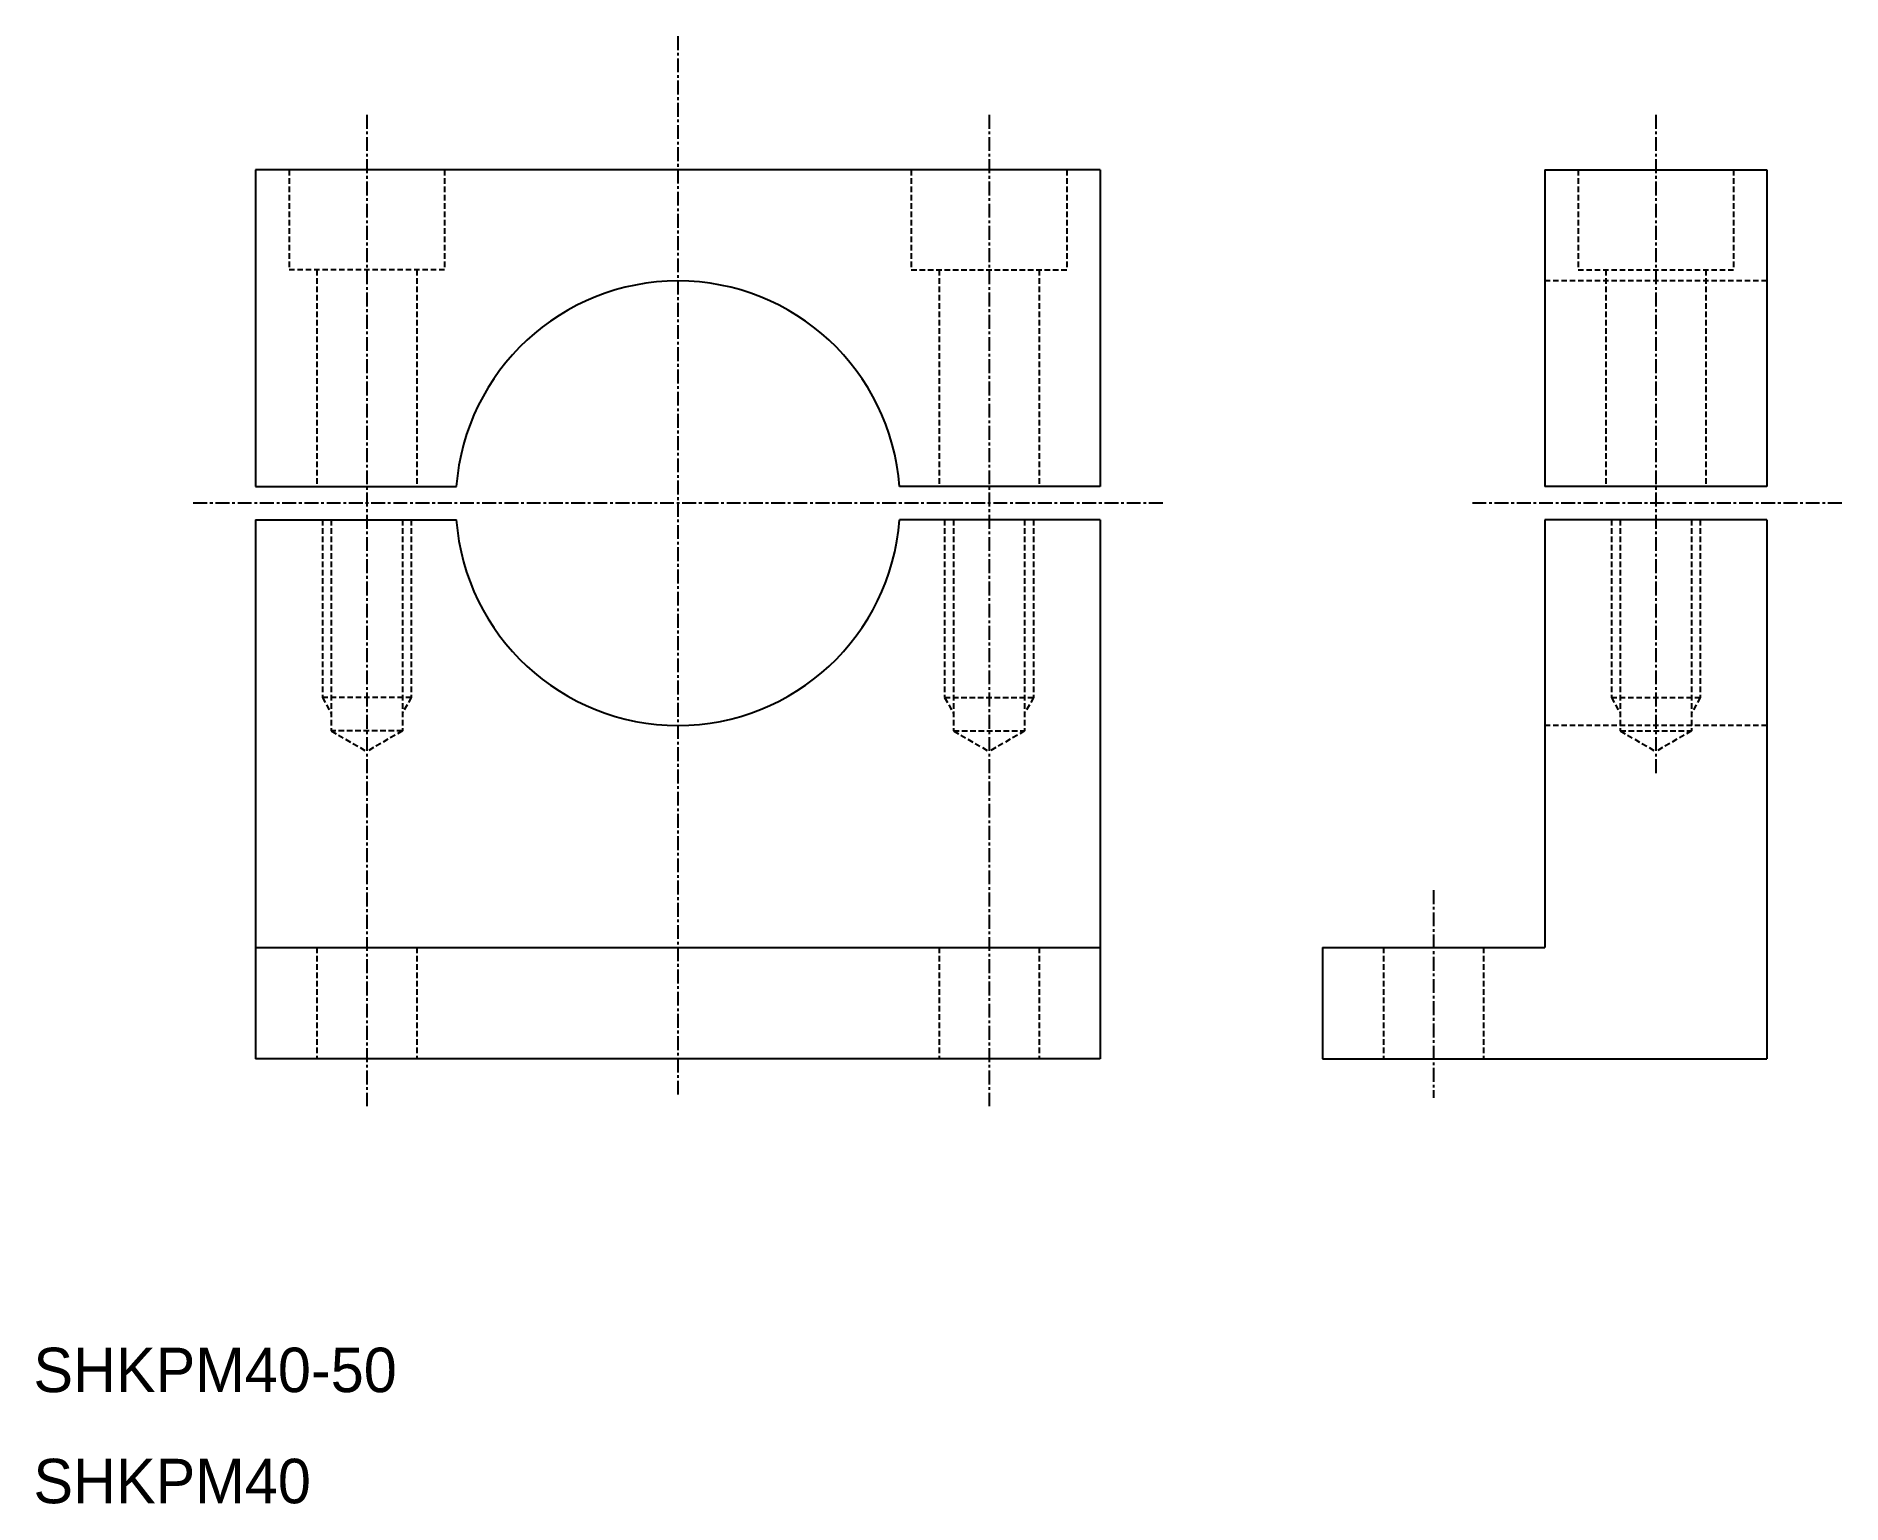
# Model space of a CAD drawing. Extents: x 10 to 173, y 10 to 142.
import ezdxf

# ---------------------------------------------------------------- set-up
doc = ezdxf.new("R2010")
doc.units = 0
doc.linetypes.add('CENTER', pattern=[2, 1.25, -0.25, 0.25, -0.25])
doc.linetypes.add('DASHED', pattern=[0.75, 0.5, -0.25])
doc.layers.get('0').update_dxf_attribs({"linetype": 'CONTINUOUS'})
doc.layers.add('CENTER', color=1, linetype='CENTER')

msp = doc.modelspace()

# ---------------------------------------------------------------- linework, layer by layer
at = {"color": 7, "linetype": 'CONTINUOUS'}
for p, q in [((30, 130), (30, 101.5)), ((106, 130), (30, 130)), ((106, 130), (106, 101.5)), ((146, 130), (146, 101.5)), ((146, 130), (166, 130)), ((166, 130), (166, 101.5)), ((30, 101.5), (48.06, 101.5)), ((106, 101.5), (87.94, 101.5)), ((166, 101.5), (146, 101.5)), ((30, 98.5), (30, 50)), ((30, 98.5), (48.06, 98.5)), ((106, 98.5), (87.94, 98.5)), ((106, 98.5), (106, 50)), ((146, 98.5), (146, 60)), ((166, 98.5), (146, 98.5)), ((166, 98.5), (166, 50)), ((30, 60), (106, 60)), ((126, 60), (146, 60)), ((126, 60), (126, 50)), ((106, 50), (30, 50)), ((68, 50), (68, 50)), ((87, 50), (87, 50)), ((126, 50), (166, 50))]:
    msp.add_line(p, q, dxfattribs=at)
at = {"color": 3, "linetype": 'DASHED'}
for p, q in [((33, 130), (33, 121)), ((47, 130), (47, 121)), ((89, 130), (89, 121)), ((103, 130), (103, 121)), ((149, 130), (149, 121)), ((163, 130), (163, 121)), ((47, 121), (33, 121)), ((35.5, 121), (35.5, 101.5)), ((44.5, 121), (44.5, 101.5)), ((89, 121), (103, 121)), ((91.5, 121), (91.5, 101.5)), ((100.5, 121), (100.5, 101.5)), ((149, 121), (163, 121)), ((151.5, 121), (151.5, 101.5)), ((160.5, 121), (160.5, 101.5)), ((166, 120), (146, 120)), ((36, 98.5), (36, 82.5)), ((36.8, 98.5), (36.8, 79.5)), ((43.2, 98.5), (43.2, 79.5)), ((44, 98.5), (44, 82.5)), ((92, 98.5), (92, 82.5)), ((92.8, 98.5), (92.8, 79.5)), ((99.2, 98.5), (99.2, 79.5)), ((100, 98.5), (100, 82.5)), ((152, 98.5), (152, 82.5)), ((152.8, 98.5), (152.8, 79.5)), ((159.2, 98.5), (159.2, 79.5)), ((160, 98.5), (160, 82.5)), ((44, 82.5), (36, 82.5)), ((36, 82.5), (36.8, 81.11)), ((44, 82.5), (43.2, 81.11)), ((92, 82.5), (100, 82.5)), ((92, 82.5), (92.8, 81.11)), ((100, 82.5), (99.2, 81.11)), ((152, 82.5), (160, 82.5)), ((152, 82.5), (152.8, 81.11)), ((160, 82.5), (159.2, 81.11)), ((166, 80), (146, 80)), ((36.8, 79.5), (40, 77.65)), ((43.2, 79.5), (36.8, 79.5)), ((43.2, 79.5), (40, 77.65)), ((92.8, 79.5), (99.2, 79.5)), ((92.8, 79.5), (96, 77.65)), ((99.2, 79.5), (96, 77.65)), ((152.8, 79.5), (159.2, 79.5)), ((152.8, 79.5), (156, 77.65)), ((159.2, 79.5), (156, 77.65)), ((35.5, 60), (35.5, 50)), ((44.5, 60), (44.5, 50)), ((91.5, 60), (91.5, 50)), ((100.5, 60), (100.5, 50)), ((131.5, 60), (131.5, 50)), ((140.5, 60), (140.5, 50))]:
    msp.add_line(p, q, dxfattribs=at)
at = {"color": 7, "linetype": 'CONTINUOUS'}
for start, end in [(4.3012, 175.6988), (184.3012, 355.6988)]:
    msp.add_arc((68, 100), 20, start, end, dxfattribs=at)
at = {"layer": 'CENTER', "color": 1, "linetype": 'CENTER'}
for p, q in [((68, 142.03), (68, 46.69)), ((40, 134.95), (40, 45.73)), ((96, 134.95), (96, 45.73)), ((156, 134.95), (156, 75.5)), ((111.64, 100), (24.36, 100)), ((172.74, 100), (139.26, 100)), ((136, 65.17), (136, 46.49))]:
    msp.add_line(p, q, dxfattribs=at)

# ---------------------------------------------------------------- texts
at = {"color": 7, "linetype": 'CONTINUOUS'}
for s, p in [('SHKPM40-50', (10, 20)), ('SHKPM40', (10, 10))]:
    msp.add_text(s, height=4, dxfattribs=at).set_placement(p)

doc.saveas('drawing.dxf')
